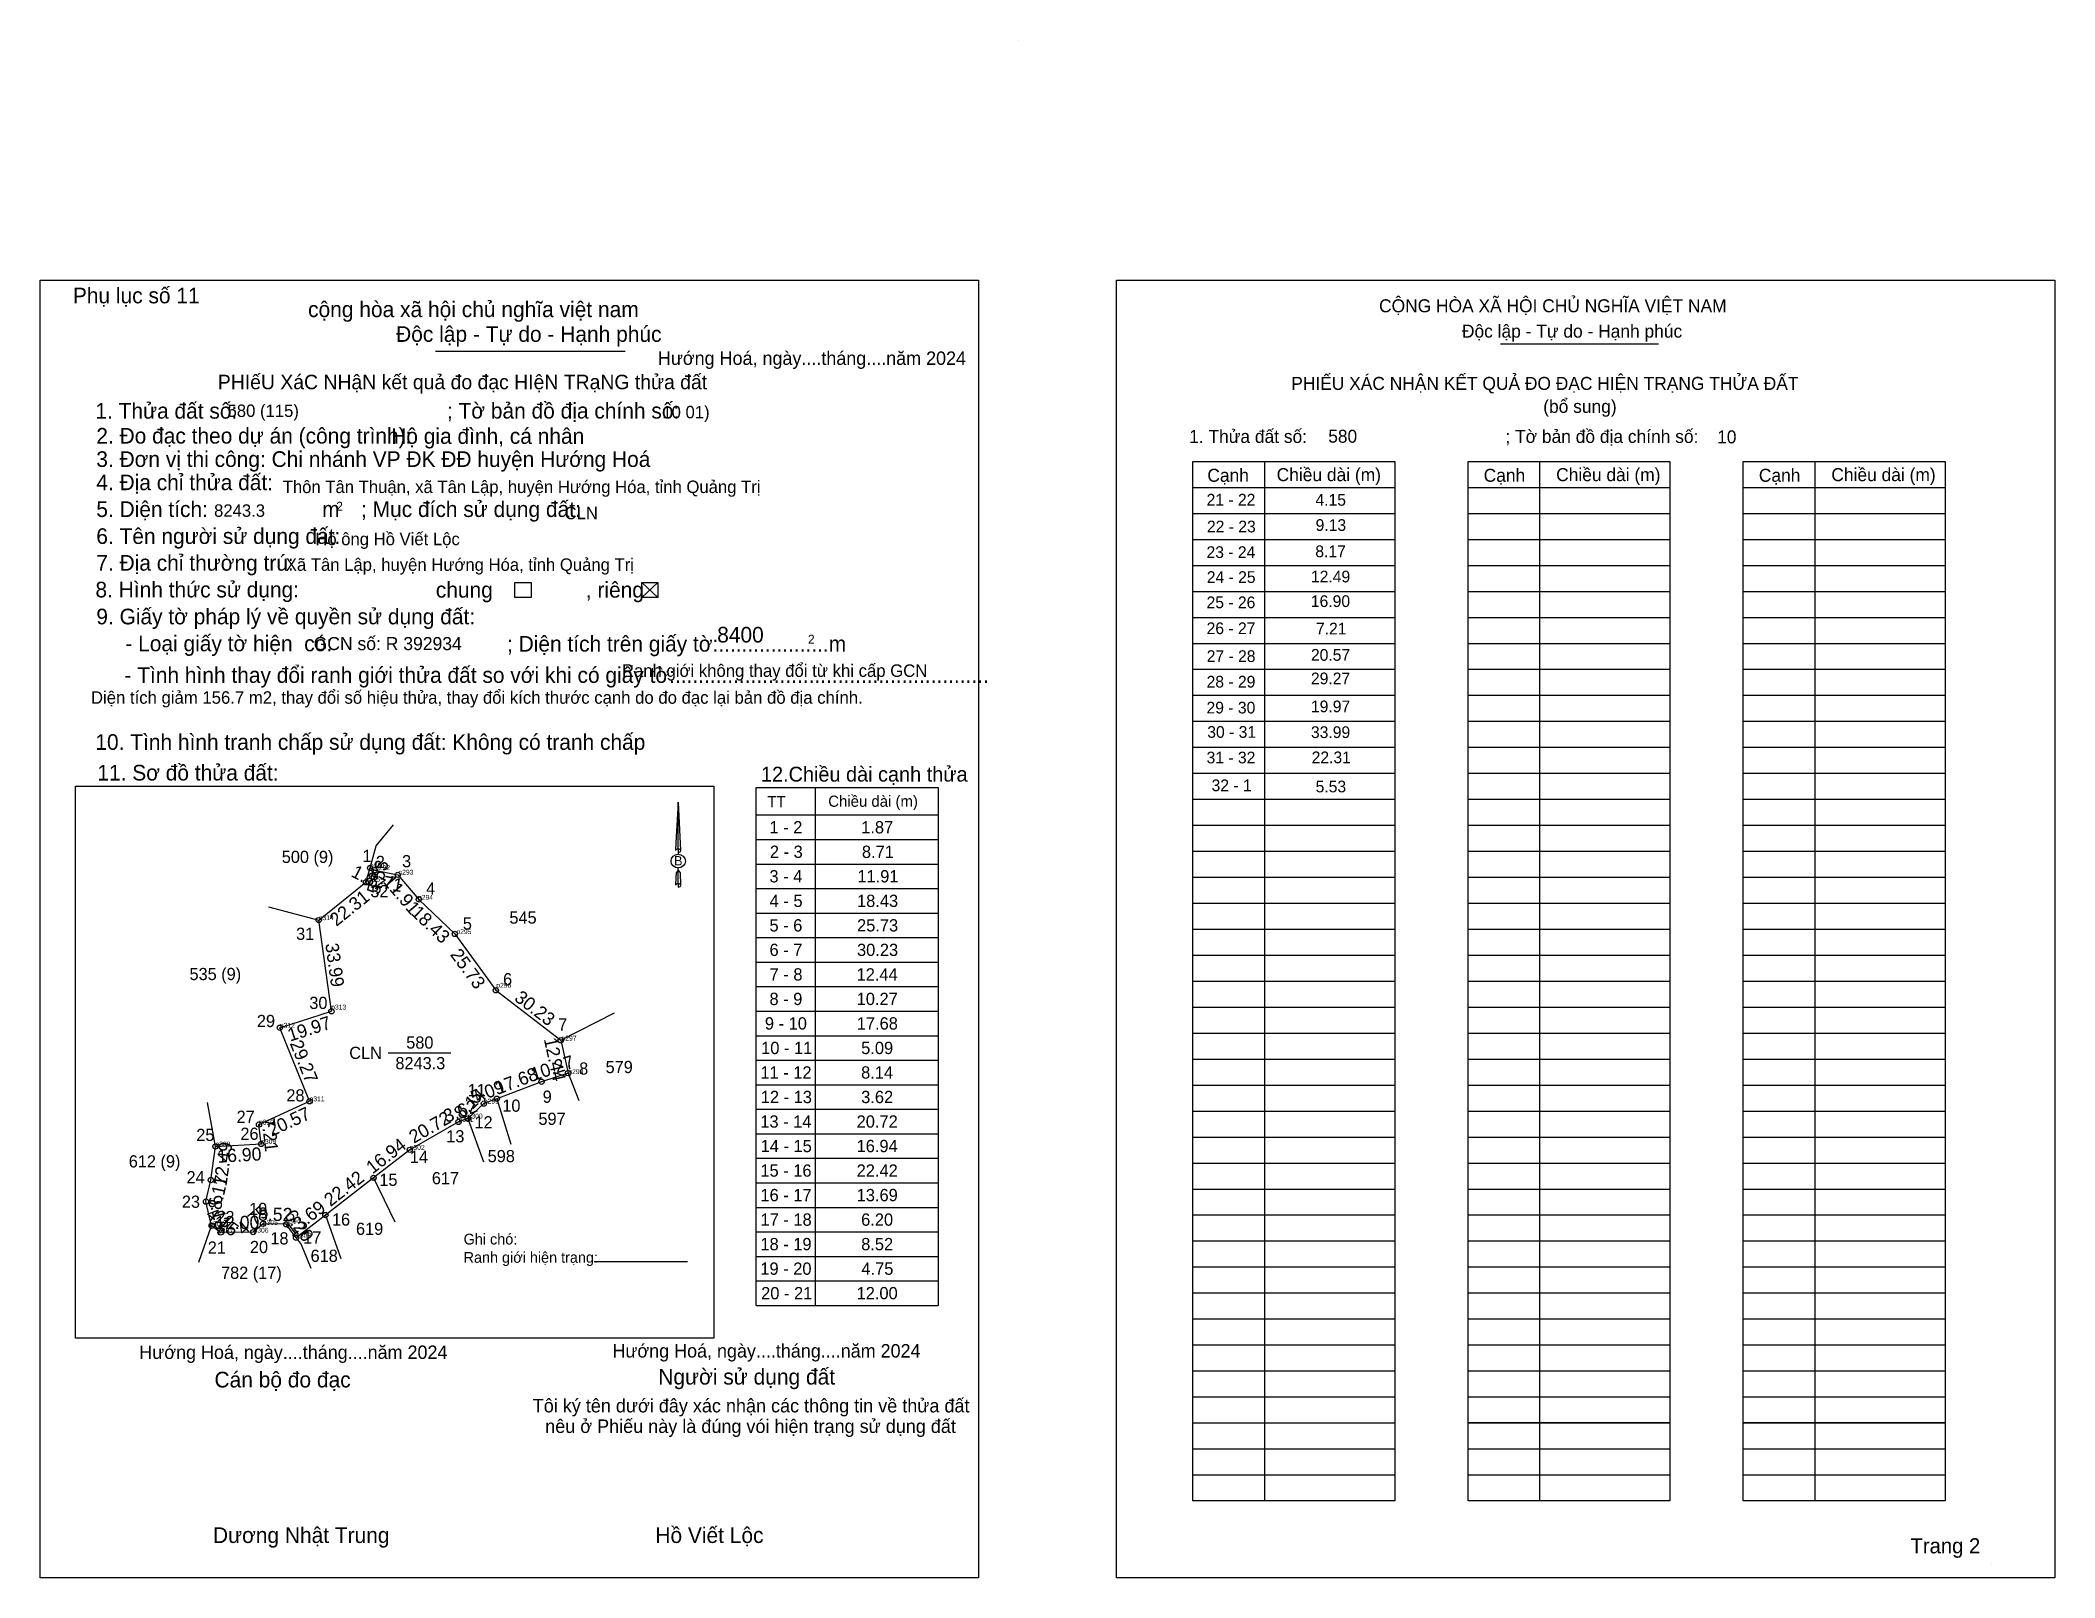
# Model space of a CAD drawing. Extents: x 545895 to 546638, y 1836904 to 1837472.
import ezdxf

# ---------------------------------------------------------------- set-up
doc = ezdxf.new("R2010")
doc.units = 0
for name, color, linetype in [('Level 1', 7, 'Continuous'), ('Level 10', 7, 'Continuous'), ('Level 11', 7, 'Continuous'), ('Level 12', 7, 'Continuous'), ('Level 13', 7, 'Continuous'), ('Level 27', 7, 'Continuous'), ('Level 3', 7, 'Continuous'), ('Level 36', 7, 'Continuous'), ('Level 40', 7, 'Continuous'), ('Level 49', 7, 'Continuous'), ('Level 52', 7, 'Continuous'), ('Level 53', 7, 'Continuous'), ('Level 6', 7, 'Continuous'), ('Level 7', 7, 'Continuous'), ('Level 9', 7, 'Continuous')]:
    doc.layers.add(name, color=color, linetype=linetype)

msp = doc.modelspace()

# ---------------------------------------------------------------- linework, layer by layer
at = {"layer": 'Level 1'}
for p, q in [((546255.6, 1837471.88), (546255.6, 1837471.88)), ((546433.51, 1837359.87), (546491.89, 1837359.87)), ((546346.39, 1837316.39), (546346.39, 1836932.65)), ((546447.98, 1837316.39), (546447.98, 1836932.65)), ((546549.56, 1837316.39), (546549.56, 1836932.65)), ((546320.01, 1837306.79), (546394.51, 1837306.79)), ((546421.59, 1837306.79), (546496.1, 1837306.79)), ((546523.18, 1837306.79), (546597.69, 1837306.79)), ((546320.01, 1837297.2), (546394.51, 1837297.2)), ((546421.59, 1837297.2), (546496.1, 1837297.2)), ((546523.18, 1837297.2), (546597.69, 1837297.2)), ((546320.01, 1837287.61), (546394.51, 1837287.61)), ((546421.59, 1837287.61), (546496.1, 1837287.61)), ((546523.18, 1837287.61), (546597.69, 1837287.61)), ((546320.01, 1837278.01), (546394.51, 1837278.01)), ((546421.59, 1837278.01), (546496.1, 1837278.01)), ((546523.18, 1837278.01), (546597.69, 1837278.01)), ((546320.01, 1837268.42), (546394.51, 1837268.42)), ((546421.59, 1837268.42), (546496.1, 1837268.42)), ((546523.18, 1837268.42), (546597.69, 1837268.42)), ((546320.01, 1837258.83), (546394.51, 1837258.83)), ((546421.59, 1837258.83), (546496.1, 1837258.83)), ((546523.18, 1837258.83), (546597.69, 1837258.83)), ((546320.01, 1837249.23), (546394.51, 1837249.23)), ((546421.59, 1837249.23), (546496.1, 1837249.23)), ((546523.18, 1837249.23), (546597.69, 1837249.23)), ((546320.01, 1837239.64), (546394.51, 1837239.64)), ((546421.59, 1837239.64), (546496.1, 1837239.64)), ((546523.18, 1837239.64), (546597.69, 1837239.64)), ((546320.01, 1837230.05), (546394.51, 1837230.05)), ((546421.59, 1837230.05), (546496.1, 1837230.05)), ((546523.18, 1837230.05), (546597.69, 1837230.05)), ((546320.01, 1837220.45), (546394.51, 1837220.45)), ((546421.59, 1837220.45), (546496.1, 1837220.45)), ((546523.18, 1837220.45), (546597.69, 1837220.45)), ((546320.01, 1837210.86), (546394.51, 1837210.86)), ((546421.59, 1837210.86), (546496.1, 1837210.86)), ((546523.18, 1837210.86), (546597.69, 1837210.86)), ((546180.56, 1837195.97), (546180.56, 1837004.79)), ((546320.01, 1837201.27), (546394.51, 1837201.27)), ((546421.59, 1837201.27), (546496.1, 1837201.27)), ((546523.18, 1837201.27), (546597.69, 1837201.27)), ((546320.01, 1837191.67), (546394.51, 1837191.67)), ((546421.59, 1837191.67), (546496.1, 1837191.67)), ((546523.18, 1837191.67), (546597.69, 1837191.67)), ((546158.83, 1837185.86), (546225.98, 1837185.86)), ((546320.01, 1837182.08), (546394.51, 1837182.08)), ((546421.59, 1837182.08), (546496.1, 1837182.08)), ((546523.18, 1837182.08), (546597.69, 1837182.08)), ((546158.83, 1837176.81), (546225.98, 1837176.81)), ((546158.83, 1837167.75), (546225.98, 1837167.75)), ((546320.01, 1837172.49), (546394.51, 1837172.49)), ((546421.59, 1837172.49), (546496.1, 1837172.49)), ((546523.18, 1837172.49), (546597.69, 1837172.49)), ((546158.83, 1837158.7), (546225.98, 1837158.7)), ((546320.01, 1837162.89), (546394.51, 1837162.89)), ((546421.59, 1837162.89), (546496.1, 1837162.89)), ((546523.18, 1837162.89), (546597.69, 1837162.89)), ((546320.01, 1837153.3), (546394.51, 1837153.3)), ((546421.59, 1837153.3), (546496.1, 1837153.3)), ((546523.18, 1837153.3), (546597.69, 1837153.3)), ((546158.83, 1837149.65), (546225.98, 1837149.65)), ((546320.01, 1837143.71), (546394.51, 1837143.71)), ((546421.59, 1837143.71), (546496.1, 1837143.71)), ((546523.18, 1837143.71), (546597.69, 1837143.71)), ((546158.83, 1837140.59), (546225.98, 1837140.59)), ((546158.83, 1837131.54), (546225.98, 1837131.54)), ((546320.01, 1837134.11), (546394.51, 1837134.11)), ((546421.59, 1837134.11), (546496.1, 1837134.11)), ((546523.18, 1837134.11), (546597.69, 1837134.11)), ((546158.83, 1837122.49), (546225.98, 1837122.49)), ((546320.01, 1837124.52), (546394.51, 1837124.52)), ((546421.59, 1837124.52), (546496.1, 1837124.52)), ((546523.18, 1837124.52), (546597.69, 1837124.52)), ((546158.83, 1837113.43), (546225.98, 1837113.43)), ((546320.01, 1837114.93), (546394.51, 1837114.93)), ((546421.59, 1837114.93), (546496.1, 1837114.93)), ((546523.18, 1837114.93), (546597.69, 1837114.93)), ((546158.83, 1837104.38), (546225.98, 1837104.38)), ((546320.01, 1837105.33), (546394.51, 1837105.33)), ((546421.59, 1837105.33), (546496.1, 1837105.33)), ((546523.18, 1837105.33), (546597.69, 1837105.33)), ((546158.83, 1837095.32), (546225.98, 1837095.32)), ((546320.01, 1837095.74), (546394.51, 1837095.74)), ((546421.59, 1837095.74), (546496.1, 1837095.74)), ((546523.18, 1837095.74), (546597.69, 1837095.74)), ((546158.83, 1837086.27), (546225.98, 1837086.27)), ((546320.01, 1837086.15), (546394.51, 1837086.15)), ((546421.59, 1837086.15), (546496.1, 1837086.15)), ((546523.18, 1837086.15), (546597.69, 1837086.15)), ((546158.83, 1837077.22), (546225.98, 1837077.22)), ((546320.01, 1837076.55), (546394.51, 1837076.55)), ((546421.59, 1837076.55), (546496.1, 1837076.55)), ((546523.18, 1837076.55), (546597.69, 1837076.55)), ((546158.83, 1837068.16), (546225.98, 1837068.16)), ((546320.01, 1837066.96), (546394.51, 1837066.96)), ((546421.59, 1837066.96), (546496.1, 1837066.96)), ((546523.18, 1837066.96), (546597.69, 1837066.96)), ((546158.83, 1837059.11), (546225.98, 1837059.11)), ((546320.01, 1837057.37), (546394.51, 1837057.37)), ((546421.59, 1837057.37), (546496.1, 1837057.37)), ((546523.18, 1837057.37), (546597.69, 1837057.37)), ((546158.83, 1837050.06), (546225.98, 1837050.06)), ((546320.01, 1837047.77), (546394.51, 1837047.77)), ((546421.59, 1837047.77), (546496.1, 1837047.77)), ((546523.18, 1837047.77), (546597.69, 1837047.77)), ((546158.83, 1837041), (546225.98, 1837041)), ((546158.83, 1837031.95), (546225.98, 1837031.95)), ((546320.01, 1837038.18), (546394.51, 1837038.18)), ((546421.59, 1837038.18), (546496.1, 1837038.18)), ((546523.18, 1837038.18), (546597.69, 1837038.18)), ((546320.01, 1837028.59), (546394.51, 1837028.59)), ((546421.59, 1837028.59), (546496.1, 1837028.59)), ((546523.18, 1837028.59), (546597.69, 1837028.59)), ((546158.83, 1837022.9), (546225.98, 1837022.9)), ((546320.01, 1837018.99), (546394.51, 1837018.99)), ((546421.59, 1837018.99), (546496.1, 1837018.99)), ((546523.18, 1837018.99), (546597.69, 1837018.99)), ((546158.83, 1837013.84), (546225.98, 1837013.84)), ((546320.01, 1837009.4), (546394.51, 1837009.4)), ((546421.59, 1837009.4), (546496.1, 1837009.4)), ((546523.18, 1837009.4), (546597.69, 1837009.4)), ((546158.83, 1837004.79), (546225.98, 1837004.79)), ((546320.01, 1836999.81), (546394.51, 1836999.81)), ((546421.59, 1836999.81), (546496.1, 1836999.81)), ((546523.18, 1836999.81), (546597.69, 1836999.81)), ((546320.01, 1836990.21), (546394.51, 1836990.21)), ((546421.59, 1836990.21), (546496.1, 1836990.21)), ((546523.18, 1836990.21), (546597.69, 1836990.21)), ((546320.01, 1836980.62), (546394.51, 1836980.62)), ((546421.59, 1836980.62), (546496.1, 1836980.62)), ((546523.18, 1836980.62), (546597.69, 1836980.62)), ((546320.01, 1836971.03), (546394.51, 1836971.03)), ((546421.59, 1836971.03), (546496.1, 1836971.03)), ((546523.18, 1836971.03), (546597.69, 1836971.03)), ((546320.01, 1836961.43), (546394.51, 1836961.43)), ((546421.59, 1836961.43), (546496.1, 1836961.43)), ((546523.18, 1836961.43), (546597.69, 1836961.43)), ((546320.01, 1836951.84), (546394.51, 1836951.84)), ((546421.59, 1836951.84), (546496.1, 1836951.84)), ((546523.18, 1836951.84), (546597.69, 1836951.84)), ((546320.01, 1836942.25), (546394.51, 1836942.25)), ((546320.01, 1836942.25), (546394.51, 1836942.25)), ((546421.59, 1836942.25), (546496.1, 1836942.25)), ((546421.59, 1836942.25), (546496.1, 1836942.25)), ((546523.18, 1836942.25), (546597.69, 1836942.25)), ((546523.18, 1836942.25), (546597.69, 1836942.25)), ((546614.89, 1836909.54), (546614.89, 1836909.54))]:
    msp.add_line(p, q, dxfattribs=at)
for points in [[(546320.01, 1837316.39), (546394.51, 1837316.39), (546394.51, 1836932.65), (546320.01, 1836932.65)], [(546421.59, 1837316.39), (546496.1, 1837316.39), (546496.1, 1836961.43), (546421.59, 1836961.43)], [(546421.59, 1837316.39), (546496.1, 1837316.39), (546496.1, 1836932.65), (546421.59, 1836932.65)], [(546523.18, 1837316.39), (546597.69, 1837316.39), (546597.69, 1836961.43), (546523.18, 1836961.43)], [(546523.18, 1837316.39), (546597.69, 1837316.39), (546597.69, 1836932.65), (546523.18, 1836932.65)]]:
    msp.add_lwpolyline(points, close=True, dxfattribs=at)
msp.add_lwpolyline([(546158.83, 1837004.79), (546158.83, 1837195.97), (546225.98, 1837195.97), (546225.98, 1837004.79)], dxfattribs=at)
at = {"layer": 'Level 10'}
for p, q in [((546116.54, 1837271.66), (546122.49, 1837266.11)), ((546122.49, 1837271.66), (546116.54, 1837266.11)), ((546018.5, 1837174.51), (546024.9, 1837182.19)), ((545978.8, 1837151.93), (545997.31, 1837147.04)), ((545959.18, 1837063.45), (545956.27, 1837079.7)), ((546017.51, 1837051.87), (546025.35, 1837035.63)), ((545953.1, 1837020.76), (545957.78, 1837034.22)), ((545990.77, 1837027.32), (545994.35, 1837018.58))]:
    msp.add_line(p, q, dxfattribs=at)
msp.add_lwpolyline([(545997.31, 1837147.04), (546014.7, 1837161.01), (546016.3, 1837166.3), (546017.96, 1837165.44), (546026.5, 1837163.75), (546034.24, 1837154.7), (546047.54, 1837141.94), (546062.69, 1837121.14), (546086.64, 1837102.69), (546089.33, 1837090.54), (546079.56, 1837087.37), (546063.03, 1837081.11), (546058.27, 1837079.31), (546052.29, 1837073.79), (546048.89, 1837072.54), (546030.91, 1837062.24), (546017.51, 1837051.87), (545999.77, 1837038.15), (545988.95, 1837029.78), (545985.26, 1837034.76), (545976.74, 1837034.89), (545973.09, 1837031.85), (545961.09, 1837031.72), (545957.78, 1837034.22), (545955.69, 1837043.11), (545957.48, 1837051.08), (545959.18, 1837063.45), (545976.05, 1837064.39), (545975.25, 1837071.56), (545993.93, 1837080.17), (545982.96, 1837107.31), (546001.99, 1837113.37)], close=True, dxfattribs=at)
at = {"layer": 'Level 11'}
for centre in [(546016.3, 1837166.3), (546017.96, 1837165.44), (546014.7, 1837161.01), (546026.5, 1837163.75), (546034.24, 1837154.7), (545997.31, 1837147.04), (545997.31, 1837147.04), (546047.54, 1837141.94), (546062.69, 1837121.14), (546001.99, 1837113.37), (545982.96, 1837107.31), (546086.64, 1837102.69), (546089.33, 1837090.54), (546079.56, 1837087.37), (545993.93, 1837080.17), (546058.27, 1837079.31), (546063.03, 1837081.11), (545975.25, 1837071.56), (546048.89, 1837072.54), (546052.29, 1837073.79), (545959.18, 1837063.45), (545976.05, 1837064.39), (546030.91, 1837062.24), (545957.48, 1837051.08), (546017.51, 1837051.87), (545955.69, 1837043.11), (545999.77, 1837038.15), (545957.78, 1837034.22), (545961.09, 1837031.72), (545973.09, 1837031.85), (545976.74, 1837034.89), (545985.26, 1837034.76), (545988.95, 1837029.78)]:
    msp.add_circle(centre, 0.975, dxfattribs=at)
at = {"layer": 'Level 13'}
msp.add_line((546098.98, 1837021.03), (546133.44, 1837021.03), dxfattribs=at)
for points in [[(545894.53, 1837383.32), (546240.9, 1837383.32), (546240.9, 1836904.25), (545894.53, 1836904.25)], [(546291.76, 1837383.32), (546638.13, 1837383.32), (546638.13, 1836904.25), (546291.76, 1836904.25)]]:
    msp.add_lwpolyline(points, close=True, dxfattribs=at)
at = {"layer": 'Level 27'}
for p, q in [((546016.3, 1837166.3), (546018.5, 1837174.51)), ((546086.64, 1837102.69), (546106.46, 1837112.77)), ((546089.33, 1837090.54), (546093.31, 1837080.45)), ((546063.03, 1837081.11), (546068.24, 1837064.36)), ((546052.29, 1837073.79), (546058.12, 1837057.86)), ((545999.77, 1837038.15), (546005.5, 1837022.16)), ((545988.95, 1837029.78), (545990.77, 1837027.32))]:
    msp.add_line(p, q, dxfattribs=at)
at = {"layer": 'Level 3'}
for p, q in [((546255.61, 1837471.88), (546255.61, 1837471.88)), ((546614.9, 1836909.54), (546614.9, 1836909.54))]:
    msp.add_line(p, q, dxfattribs=at)
at = {"layer": 'Level 40'}
for p, q in [((546129.99, 1837190.56), (546129.18, 1837175.54)), ((546129.99, 1837190.56), (546130.9, 1837172.75)), ((546129.99, 1837190.56), (546130.9, 1837172.75)), ((546129.99, 1837173.36), (546129.99, 1837190.56)), ((546129.99, 1837190.56), (546130.9, 1837172.75)), ((546129.18, 1837175.54), (546128.98, 1837172.75)), ((546129.99, 1837173.36), (546129.99, 1837172.7)), ((546129.99, 1837172.7), (546129.99, 1837172.18)), ((546130.9, 1837172.75), (546130.9, 1837172.75)), ((546129.99, 1837165.52), (546129.23, 1837164.51)), ((546129.99, 1837172.18), (546129.99, 1837171.5)), ((546129.99, 1837172.18), (546129.99, 1837171.5)), ((546129.99, 1837172.18), (546129.99, 1837171.5)), ((546129.99, 1837165.52), (546129.99, 1837166.31)), ((546129.99, 1837165.52), (546129.99, 1837166.31)), ((546129.99, 1837165.52), (546129.99, 1837166.31)), ((546129.99, 1837165.52), (546130.7, 1837164.51)), ((546129.99, 1837165.52), (546130.7, 1837164.51)), ((546129.99, 1837165.52), (546130.7, 1837164.51)), ((546129.99, 1837160.5), (546129.99, 1837165.52)), ((546129.18, 1837162.71), (546128.98, 1837159.89)), ((546129.23, 1837164.51), (546129.18, 1837162.71)), ((546129.99, 1837160.5), (546129.99, 1837159.79)), ((546129.99, 1837159.79), (546129.99, 1837159.29)), ((546130.7, 1837164.51), (546130.9, 1837159.89)), ((546130.7, 1837164.51), (546130.9, 1837159.89)), ((546130.7, 1837164.51), (546130.9, 1837159.89)), ((546130.9, 1837159.89), (546130.9, 1837159.89))]:
    msp.add_line(p, q, dxfattribs=at)
for centre, start_param, end_param in [((546130, 1837172.73), 1.570796, 3.074452), ((546130, 1837172.73), 0.067141, 1.570796), ((546130, 1837172.73), 4.712389, 6.283185), ((546130, 1837159.85), 2.491069, 3.074278), ((546130, 1837159.85), 1.570796, 2.491069), ((546130, 1837159.85), 0.067141, 1.570796), ((546130, 1837159.85), 4.712389, 6.283185)]:
    msp.add_ellipse(centre, major_axis=(0.971, 0), ratio=0.614131, start_param=start_param, end_param=end_param, dxfattribs=at)
msp.add_ellipse((546130, 1837168.84), major_axis=(2.65, 0), ratio=0.952727, dxfattribs=at)
at = {"layer": 'Level 53'}
for p, q in [((545894.52, 1837383.33), (545894.52, 1837383.33)), ((546040.4, 1837357.11), (546110.44, 1837357.11)), ((545907.47, 1837196.47), (546143.13, 1837196.47)), ((545907.47, 1836992.68), (545907.47, 1837196.47)), ((546143.13, 1837196.47), (546143.13, 1836992.68)), ((546143.13, 1836992.68), (545907.47, 1836992.68)), ((546240.87, 1836904.28), (546240.87, 1836904.28))]:
    msp.add_line(p, q, dxfattribs=at)
for points in [[(546069.74, 1837271.66), (546075.69, 1837271.66), (546075.69, 1837266.11), (546069.74, 1837266.11)], [(546116.54, 1837271.66), (546122.49, 1837271.66), (546122.49, 1837266.11), (546116.54, 1837266.11)]]:
    msp.add_lwpolyline(points, close=True, dxfattribs=at)
at = {"layer": 'Level 7'}
for p, q in [((546016.25, 1837166.3), (546016.25, 1837166.3)), ((546018.1, 1837165.53), (546018.1, 1837165.53)), ((546014.37, 1837161.23), (546014.37, 1837161.23)), ((546026.71, 1837163.84), (546026.71, 1837163.84)), ((546033.96, 1837154.54), (546033.96, 1837154.54)), ((545997.31, 1837147.04), (545997.31, 1837147.04)), ((546048.15, 1837141.89), (546048.15, 1837141.89)), ((546062.86, 1837122.08), (546062.86, 1837122.08)), ((546001.9, 1837114.03), (546001.9, 1837114.03)), ((545982.96, 1837107.31), (545982.96, 1837107.31)), ((546086.95, 1837102.57), (546086.95, 1837102.57)), ((546089.47, 1837090.19), (546089.47, 1837090.19)), ((545993.93, 1837080.17), (545993.93, 1837080.17)), ((546058.27, 1837079.31), (546058.27, 1837079.31)), ((545975.25, 1837071.56), (545975.25, 1837071.56)), ((546048.89, 1837072.54), (546048.89, 1837072.54)), ((546052.29, 1837073.79), (546052.29, 1837073.79)), ((545959.18, 1837063.45), (545959.18, 1837063.45)), ((545976.05, 1837064.39), (545976.05, 1837064.39)), ((546030.89, 1837062.22), (546030.89, 1837062.22)), ((545956.91, 1837034.08), (545956.91, 1837034.08)), ((545960.17, 1837031.36), (545960.17, 1837031.36)), ((545973.24, 1837031.66), (545973.24, 1837031.66)), ((545976.68, 1837034.53), (545976.68, 1837034.53)), ((545984.98, 1837035), (545984.98, 1837035)), ((545988.95, 1837029.78), (545988.95, 1837029.78))]:
    msp.add_line(p, q, dxfattribs=at)
at = {"layer": 'Level 9'}
msp.add_line((546022.94, 1837098.04), (546046.01, 1837098.04), dxfattribs=at)

# ---------------------------------------------------------------- texts
at = {"layer": 'Level 1'}
for s, height, p in [('CỘNG HÒA XÃ HỘI CHỦ NGHĨA VIỆT NAM', 4.7967, (546388.72, 1837371.46)), ('Độc lập - Tự do - Hạnh phúc', 4.7967, (546419.31, 1837362.1)), ('PHIẾU XÁC NHẬN KẾT QUẢ ĐO ĐẠC HIỆN TRẠNG THỬA ĐẤT', 4.7967, (546356.3, 1837342.8)), ('(bổ sung)', 4.797, (546449.32, 1837334.31)), ('1. Thửa đất số:', 4.7967, (546318.62, 1837323.22)), ('; Tờ bản đồ địa chính số:', 4.7967, (546435.36, 1837323.22)), ('Cạnh', 4.797, (546325.34, 1837308.87)), ('Chiều dài (m)', 4.7967, (546350.92, 1837309.11)), ('Cạnh', 4.797, (546427.33, 1837308.87)), ('Chiều dài (m)', 4.7967, (546454.1, 1837309.11)), ('Cạnh', 4.797, (546528.92, 1837308.87)), ('Chiều dài (m)', 4.7967, (546555.68, 1837309.11)), ('TT', 4.123, (546162.91, 1837188.73)), ('Chiều dài (m)', 4.1228, (546185.39, 1837188.88)), ('Trang 2', 5.596, (546584.87, 1836913.25))]:
    msp.add_text(s, height=height, dxfattribs=at).set_placement(p)
at = {"layer": 'Level 12'}
for s, p in [('p291', (546016.25, 1837166.3)), ('p292', (546018.1, 1837165.53)), ('p293', (546026.71, 1837163.84)), ('p315', (546014.37, 1837161.23)), ('p294', (546033.96, 1837154.54)), ('p314', (545997.31, 1837147.04)), ('p295', (546048.15, 1837141.89)), ('p296', (546062.86, 1837122.08)), ('p313', (546001.9, 1837114.03)), ('p312', (545982.96, 1837107.31)), ('p297', (546086.95, 1837102.57)), ('p298', (546089.47, 1837090.19)), ('p311', (545993.93, 1837080.17)), ('p299', (546058.27, 1837079.31)), ('p310', (545975.25, 1837071.56)), ('p301', (546048.89, 1837072.54)), ('p300', (546052.29, 1837073.79)), ('p308', (545959.18, 1837063.45)), ('p309', (545976.05, 1837064.39)), ('p302', (546030.89, 1837062.22)), ('p307', (545956.91, 1837034.08)), ('p307', (545960.17, 1837031.36)), ('p306', (545973.24, 1837031.66)), ('p305', (545976.68, 1837034.53)), ('p304', (545984.98, 1837035)), ('p303', (545988.95, 1837029.78))]:
    msp.add_text(s, height=1.8, dxfattribs=at).set_placement(p)
at = {"layer": 'Level 13'}
for s, p in [('CLN', (546008.58, 1837095.79)), ('580', (546029.61, 1837099.6)), ('8243.3', (546025.61, 1837091.98))]:
    msp.add_text(s, height=4.5, dxfattribs=at).set_placement(p)
at = {"layer": 'Level 36'}
for s, p in [('500 (9)', (545983.66, 1837168.15)), ('545', (546067.69, 1837145.73)), ('535 (9)', (545949.6, 1837124.9)), ('579', (546103.2, 1837090.57)), ('597', (546078.42, 1837071.44)), ('598', (546059.67, 1837057.67)), ('612 (9)', (545927.18, 1837055.73)), ('617', (546039.06, 1837049.53)), ('619', (546011.06, 1837030.83)), ('618', (545994.3, 1837020.86)), ('782 (17)', (545961.25, 1837014.6))]:
    msp.add_text(s, height=4.5, dxfattribs=at).set_placement(p)
at = {"layer": 'Level 40'}
msp.add_text('B', height=3.47, dxfattribs=at).set_placement((546128.49, 1837167.21))
at = {"layer": 'Level 49'}
for s, rotation, p in [('1.87', 332.61258, (546008.9, 1837163.33)), ('5.53', 73.17167, (546019.55, 1837156.16)), ('22.31', 38.77614, (546003.82, 1837144.51)), ('8.71', 348.80623, (546015.31, 1837159.8)), ('11.91', 310.53867, (546020.8, 1837161.12)), ('18.43', 316.18708, (546031.07, 1837149.36)), ('33.99', 277.91319, (545999.71, 1837138.24)), ('25.73', 306.0683, (546045.63, 1837134.29)), ('30.23', 322.39097, (546069.2, 1837117.6)), ('19.97', 17.66379, (545986.74, 1837102.17)), ('29.27', 292.00858, (545986.55, 1837101.54)), ('12.44', 282.48386, (546080.36, 1837103.1)), ('17.68', 20.74195, (546063.49, 1837082.54)), ('10.27', 17.97631, (546076.53, 1837087.62)), ('8.14', 42.70939, (546049.95, 1837073.22)), ('5.09', 20.71417, (546054.48, 1837079.13)), ('20.57', 24.74596, (545979.91, 1837067.05)), ('20.72', 29.83095, (546032.42, 1837064.45)), ('3.62', 20.10067, (546044.41, 1837072.15)), ('7.21', 276.3665, (545976.16, 1837073.93)), ('12.49', 82.1749, (545963.24, 1837048.57)), ('16.90', 3.18924, (545959.99, 1837057.44)), ('16.94', 37.72139, (546017.18, 1837053.1)), ('22.42', 37.72139, (546001.64, 1837041.07)), ('8.17', 77.34186, (545961.14, 1837039.78)), ('4.15', 322.93672, (545955.3, 1837037.56)), ('9.13', 283.22974, (545956.5, 1837044.78)), ('4.75', 39.79013, (545969.51, 1837030.39)), ('8.52', 359.12584, (545974.87, 1837036.09)), ('6.20', 306.52333, (545984.37, 1837037.93)), ('13.69', 37.72139, (545987.36, 1837030.03)), ('12.00', 0.62068, (545959.1, 1837032.87))]:
    msp.add_text(s, height=4.876, rotation=rotation, dxfattribs=at).set_placement(p)
at = {"layer": 'Level 52'}
for s, height, p in [('21 - 22', 4.325, (546325.05, 1837300.11)), ('4.15', 4.325, (546365.25, 1837300.05)), ('22 - 23', 4.325, (546325.18, 1837290.19)), ('9.13', 4.325, (546365.3, 1837290.75)), ('23 - 24', 4.325, (546325.03, 1837280.74)), ('8.17', 4.325, (546365.18, 1837281.04)), ('24 - 25', 4.325, (546325.13, 1837271.53)), ('12.49', 4.325, (546363.58, 1837271.73)), ('25 - 26', 4.325, (546325.04, 1837262.2)), ('16.90', 4.325, (546363.55, 1837262.64)), ('26 - 27', 4.325, (546325.06, 1837252.63)), ('7.21', 4.325, (546365.43, 1837252.51)), ('20.57', 4.325, (546363.58, 1837242.8)), ('27 - 28', 4.325, (546325.1, 1837242.35)), ('28 - 29', 4.325, (546325.05, 1837232.91)), ('29.27', 4.325, (546363.58, 1837234.11)), ('29 - 30', 4.325, (546325.03, 1837223.34)), ('19.97', 4.325, (546363.58, 1837223.78)), ('30 - 31', 4.325, (546325.31, 1837214.36)), ('33.99', 4.325, (546363.58, 1837214.27)), ('31 - 32', 4.325, (546325.05, 1837204.91)), ('22.31', 4.325, (546363.83, 1837204.97)), ('32 - 1', 4.325, (546326.9, 1837194.64)), ('5.53', 4.325, (546365.3, 1837194.22)), ('1 - 2', 4.535, (546163.7, 1837179.06)), ('1.87', 4.535, (546197.56, 1837179.06)), ('2 - 3', 4.535, (546163.84, 1837170.01)), ('8.71', 4.535, (546197.82, 1837170.01)), ('3 - 4', 4.535, (546163.67, 1837160.96)), ('11.91', 4.535, (546196.14, 1837160.96)), ('4 - 5', 4.535, (546163.78, 1837151.9)), ('18.43', 4.535, (546196.01, 1837151.9)), ('5 - 6', 4.535, (546163.69, 1837142.85)), ('25.73', 4.535, (546196.01, 1837142.85)), ('6 - 7', 4.535, (546163.71, 1837133.8)), ('30.23', 4.535, (546196.01, 1837133.8)), ('7 - 8', 4.535, (546163.75, 1837124.74)), ('12.44', 4.535, (546195.85, 1837124.74)), ('8 - 9', 4.535, (546163.7, 1837115.69)), ('10.27', 4.535, (546195.88, 1837115.69)), ('9 - 10', 4.535, (546162, 1837106.64)), ('17.68', 4.535, (546195.92, 1837106.64)), ('10 - 11', 4.535, (546160.62, 1837097.58)), ('5.09', 4.535, (546197.55, 1837097.58)), ('11 - 12', 4.535, (546160.35, 1837088.53)), ('8.14', 4.535, (546197.52, 1837088.53)), ('12 - 13', 4.535, (546160.49, 1837079.48)), ('3.62', 4.535, (546197.55, 1837079.48)), ('13 - 14', 4.535, (546160.32, 1837070.42)), ('20.72', 4.535, (546195.87, 1837070.42)), ('14 - 15', 4.535, (546160.43, 1837061.37)), ('16.94', 4.535, (546195.85, 1837061.37)), ('15 - 16', 4.535, (546160.34, 1837052.32)), ('22.42', 4.535, (546195.87, 1837052.32)), ('16 - 17', 4.535, (546160.36, 1837043.26)), ('13.69', 4.535, (546195.88, 1837043.26)), ('17 - 18', 4.535, (546160.4, 1837034.21)), ('6.20', 4.535, (546197.53, 1837034.21)), ('18 - 19', 4.535, (546160.35, 1837025.16)), ('8.52', 4.535, (546197.55, 1837025.16)), ('19 - 20', 4.535, (546160.33, 1837016.1)), ('4.75', 4.535, (546197.63, 1837016.1)), ('20 - 21', 4.535, (546160.62, 1837007.05)), ('12.00', 4.535, (546195.85, 1837007.05))]:
    msp.add_text(s, height=height, dxfattribs=at).set_placement(p)
at = {"layer": 'Level 53'}
for s, height, p in [('Phụ lục số 11', 5.7748, (545906.55, 1837374.77)), ('cộng hòa xã hội chủ nghĩa việt nam', 5.7811, (545993.37, 1837369.67)), ('Độc lập - Tự do - Hạnh phúc', 5.7811, (546025.86, 1837360.54)), ('Hướng Hoá, ngày....tháng....năm 2024', 4.9538, (546122.51, 1837352.03)), ('PHIếU XáC NHậN kết quả đo đạc HIệN TRạNG thửa đất', 5.3523, (545960.06, 1837343.04)), ('1. Thửa đất số:', 5.7748, (545914.85, 1837332.19)), ('; Tờ bản đồ địa chính số:', 5.7748, (546044.62, 1837332.23)), ('2. Đo đạc theo dự án (công trình):', 5.7729, (545915.2, 1837322.98)), ('Hộ gia đình, cá nhân', 5.7729, (546024.07, 1837322.88)), ('3. Đơn vị thi công: Chi nhánh VP ĐK ĐĐ huyện Hướng Hoá', 5.7729, (545915.2, 1837314.36)), ('4. Địa chỉ thửa đất:', 5.7729, (545915.2, 1837305.78)), ('5. Diện tích:', 5.7729, (545915.2, 1837295.88)), ('m', 5.77, (545998.56, 1837295.88)), ('2', 3.3, (546003.78, 1837298.18)), ('; Mục đích sử dụng đất:', 5.7748, (546012.91, 1837295.88)), ('6. Tên người sử dụng đất:', 5.7729, (545915.2, 1837285.93)), ('7. Địa chỉ thường trú:', 5.7729, (545915.2, 1837276.06)), ('8. Hình thức sử dụng:', 5.7729, (545914.89, 1837266.19)), ('chung                , riêng', 5.7748, (546040.53, 1837266.11)), ('9. Giấy tờ pháp lý về quyền sử dụng đất:', 5.7729, (545915.2, 1837256.25)), ('8400', 5.773, (546144.4, 1837249.54)), ('     - Loại giấy tờ hiện  có:', 5.7748, (545915.2, 1837246.3)), ('     ; Diện tích trên giấy tờ:...................m', 5.7729, (546056.09, 1837246.18)), ('2', 3.3, (546177.91, 1837249.1)), ('     - Tình hình thay đổi ranh giới thửa đất so với khi có giấy tờ:......................................................', 5.77482, (545914.85, 1837234.64)), ('10. Tình hình tranh chấp sử dụng đất: Không có tranh chấp', 5.7729, (545914.85, 1837209.91)), ('11. Sơ đồ thửa đất:', 5.7729, (545915.59, 1837198.59)), ('12.Chiều dài cạnh thửa', 5.4843, (546160.56, 1837198.19)), ('Ghi chó:', 3.975, (546050.79, 1837027.28)), ('Ranh giới hiện trạng:', 3.9747, (546050.79, 1837020.53)), ('Hướng Hoá, ngày....tháng....năm 2024', 4.9538, (545931.08, 1836985.03)), ('Hướng Hoá, ngày....tháng....năm 2024', 4.9538, (546105.72, 1836985.55)), ('Cán bộ đo đạc', 5.7814, (545958.81, 1836974.5)), ('Người sử dụng đất', 5.7811, (546122.65, 1836975.57)), ('Tôi ký tên dưới đây xác nhận các thông tin về thửa đất ', 4.9754, (546076.31, 1836965.29)), ('nêu ở Phiếu này là đúng vói hiện trạng sử dụng đất', 4.9754, (546080.91, 1836957.7)), ('Dương Nhật Trung', 5.7729, (545958.27, 1836917.08)), ('Hồ Viết Lộc', 5.7729, (546121.58, 1836917.08))]:
    msp.add_text(s, height=height, dxfattribs=at).set_placement(p)
at = {"layer": 'Level 6'}
for s, height, p in [('580 (115)', 4.6, (545963.65, 1837332.81)), ('10 01)', 4.6, (546124.15, 1837332.31)), ('Thôn Tân Thuận, xã Tân Lập, huyện Hướng Hóa, tỉnh Quảng Trị', 4.6, (545984.01, 1837304.72)), ('8243.3', 4.6, (545958.67, 1837295.95)), ('CLN', 4.6, (546088.05, 1837295.06)), ('Hộ ông Hồ Viết Lộc', 4.6, (545996.03, 1837285.46)), ('Xã Tân Lập, huyện Hướng Hóa, tỉnh Quảng Trị', 4.6, (545985.15, 1837276)), ('GCN số: R 392934', 4.8403, (545995.43, 1837246.72)), ('Ranh giới không thay đổi từ khi cấp GCN', 4.6125, (546109.23, 1837236.85)), ('Diện tích giảm 156.7 m2, thay đổi số hiệu thửa, thay đổi kích thước cạnh do đo đạc lại bản đồ địa chính. ', 4.61248, (545913.22, 1837226.93))]:
    msp.add_text(s, height=height, dxfattribs=at).set_placement(p)
for s, p in [('580', (546369.97, 1837323.32)), ('10', (546513.53, 1837323.09))]:
    msp.add_text(s, height=4.774, rotation=359.83944, dxfattribs=at).set_placement(p)
at = {"layer": 'Level 9'}
for s, p in [('1', (546013.46, 1837168.53)), ('2', (546018.37, 1837166.27)), ('3', (546028.07, 1837166.55)), ('32', (546016.36, 1837155.49)), ('4', (546036.95, 1837156.47)), ('31', (545988.96, 1837139.76)), ('5', (546050.5, 1837143.54)), ('6', (546065.35, 1837122.97)), ('30', (545993.83, 1837114.24)), ('29', (545974.48, 1837107.55)), ('7', (546085.67, 1837106.27)), ('8', (546093.45, 1837090)), ('28', (545985.36, 1837080.08)), ('11', (546052.28, 1837082.04)), ('9', (546079.98, 1837079.6)), ('27', (545966.98, 1837072.19)), ('10', (546065.08, 1837076.3)), ('25', (545952.11, 1837065.5)), ('26', (545968.39, 1837065.92)), ('13', (546044.38, 1837064.99)), ('12', (546054.79, 1837070.16)), ('14', (546030.95, 1837057.37)), ('24', (545948.51, 1837049.87)), ('15', (546019.68, 1837048.92)), ('23', (545946.79, 1837040.83)), ('22', (545959.5, 1837035.16)), ('19', (545971.61, 1837038.16)), ('16', (546002.19, 1837034.26)), ('18', (545979.45, 1837027.3)), ('17', (545991.57, 1837027.6)), ('21', (545956.34, 1837023.91)), ('20', (545971.9, 1837024.11))]:
    msp.add_text(s, height=4.5, dxfattribs=at).set_placement(p)

doc.saveas('drawing.dxf')
